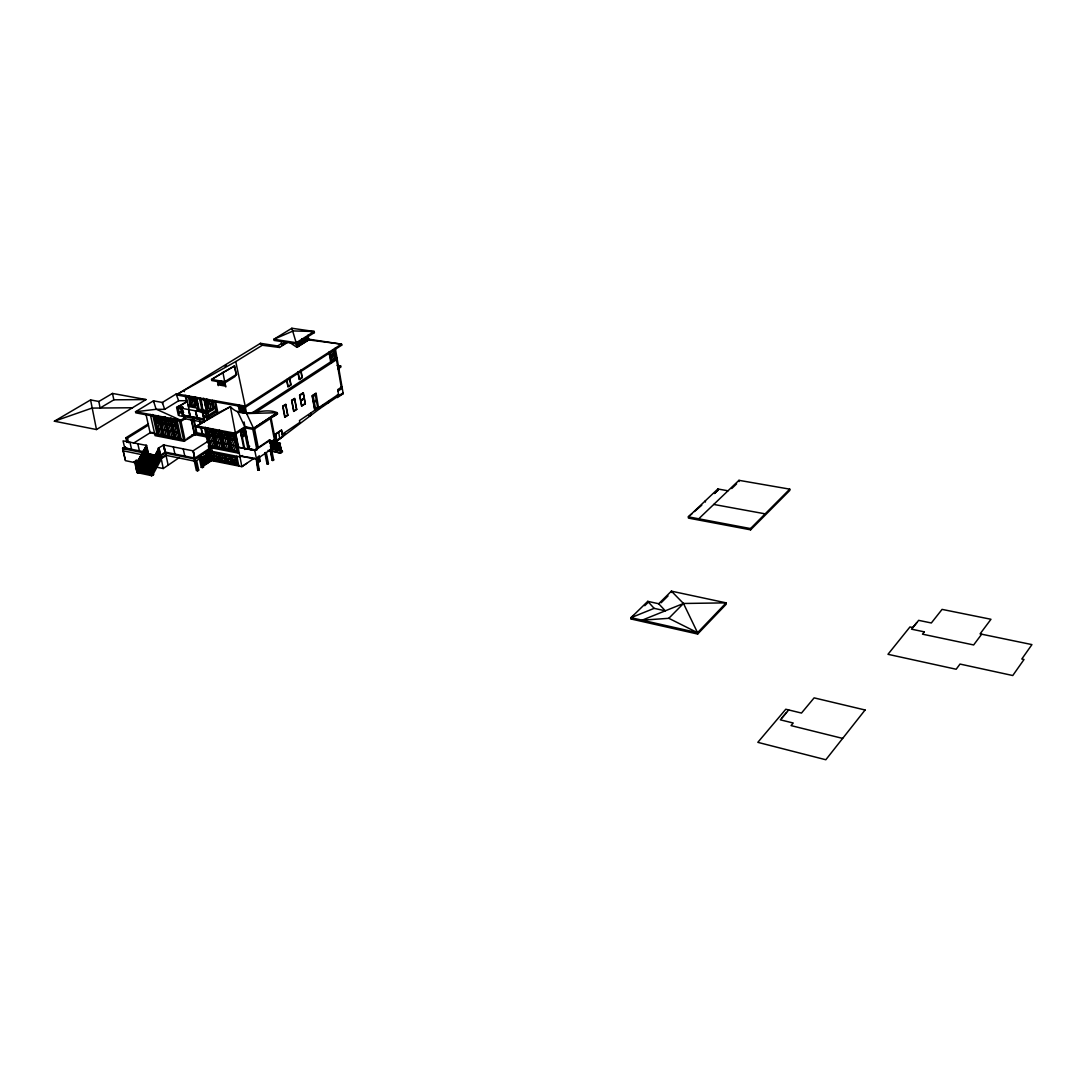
<?xml version="1.0" encoding="UTF-8"?>
<svg xmlns="http://www.w3.org/2000/svg" width="1088" height="1088" viewBox="0 0 1088 1088"><rect width="100%" height="100%" fill="white"/><g stroke="black" fill="none" stroke-linecap="round" stroke-linejoin="round"><path stroke-width="1.5" d="M280.051 443.618C278.909 441.946 281.085 447.209 281.561 451.003L279.507 443.469M281.085 450.065L270.722 447.032L281.126 449.874M280.459 449.698L279.439 443.088L269.402 440.273L280.378 443.673M197.513 401.894L197.023 403.022L198.057 404.423M201.892 409.605L202.926 411.006L201.239 399.473M205.306 405.729L205.809 404.6L204.775 403.186M150.144 463.896L158.766 448.664L150.416 465.31M150.606 463.991L158.766 448.664M150.865 463.529L158.93 449.358M151.395 470.818L160.181 454.947L151.858 470.914M137.374 461.557L146.268 445.903L137.578 462.155M161.174 459.34L152.986 474.49L151.286 475.592L148.58 466.317M223.054 372.395L234.546 365.976L236.286 374.517L234.954 376.584L224.958 382.799L211.806 380.555L211.575 379.454L223.666 372.014M981.675 634.195L973.651 644.953L922.488 634.168L924.365 631.788M916.803 622.635L911.513 629.177L924.31 631.856M912.818 627.545L918.653 620.35L931.342 622.975L942.072 609.389L990.978 619.276L980.07 633.869L1031.941 644.599L1021.795 659.015L1024.026 659.491L1012.765 675.526L960.01 664.061L956.162 669.242L887.971 654.31L909.949 626.96L912.805 627.558M781.85 718.012L788.718 709.947M631.162 619.018L631.026 617.685L697.558 632.699L726.145 602.861L671.391 591.151L658.689 603.745L647.754 601.351L631.013 617.685L631.162 619.018L697.666 634.046L726.24 604.194L726.145 602.861L683.482 603.486L642.097 620.187L668.807 618.31L697.558 632.699L697.666 634.046M668.807 618.31L683.482 603.486L671.391 591.151L671.514 592.457M728.008 490.797L717.849 488.988L688.364 516.841L688.473 518.106L750.611 529.842L789.834 490.389L789.752 489.151L738.956 480.325L698.727 518.799M750.611 529.842L750.516 528.564L789.752 489.151M661.123 602.779L668.046 595.898M644.762 605.717L647.89 602.67L647.754 601.351L654.146 608.355L665.298 610.817L658.689 603.745M731.748 488.539L736.617 483.874M714.571 493.381L717.944 490.226L717.849 488.988M692.022 513.672L688.364 516.841L750.516 528.564M694.457 511.55L701.774 505.199M165.322 452.132L194.725 458.075L193.134 450.813L207.822 441.388M284.226 434.33L284.988 433.758M270.232 446.107L319.926 408.517L343.06 392.931M156.672 467.174L163.241 468.534L179.316 457.545M254.524 457.994L241.849 466.657L211.426 460.591L209.44 451.207L210.678 451.438L210.215 449.222L208.964 448.963M268.029 450.364L280.595 453.152L282.472 451.86L282.241 450.677L274.026 449.099M256.183 458.646L257.761 470.03L259.325 469.812L257.149 458.837M267.009 463.896L267.73 464.046L265.567 452.499L266.302 452.635L264.86 452.975L267.009 463.896L268.437 463.556L266.302 452.635L272.884 448.161L273.142 449.48L274.462 448.582L274.706 449.902L276.026 449.004L276.27 450.31L277.576 449.426L277.834 450.731L279.14 449.847L279.385 451.153L282.241 450.677M272.19 460.346L272.911 460.496L270.055 449.453L272.19 460.346L273.7 459.952L269.715 440.327L280.446 443.346M257.761 470.03L259.325 469.758M267.73 464.046L268.437 463.556M272.911 460.496L273.7 459.952M279.113 449.466L277.658 442.911M279.276 449.494L278.025 443.02L279.766 449.521M279.929 449.548L278.542 443.17L279.643 449.602M211.426 460.605L212.228 460.061L211.426 460.591L209.44 451.207M275.06 448.215L273.85 441.973M274.489 442.027L275.59 448.474L274.326 441.986M272.585 441.646L275.318 439.797L274.353 439.62L276.094 448.501M275.25 442.381L276.624 448.65M257.584 456.919L258.509 461.584L260.25 461.23L259.134 455.614M277.535 449.031L276.311 442.666M258.509 461.584L260.25 461.23M278.066 449.181L276.964 442.734L278.229 449.208M246.65 463.42L241.849 466.657L230.398 406.667L217.138 413.426L196.792 425.966L197.037 427.094L235.266 434.343L246.582 426.918M271.211 447.277L270.762 447.25M272.952 447.753L271.85 441.279L272.952 447.753L270.79 440.98L271.864 447.345M273.618 447.807L272.381 441.429M274.149 447.957L272.748 441.551L273.986 447.93M274.666 448.106L273.428 441.728M337.348 397.596L343.196 393.666L335.281 348.106M279.861 438.464L282.635 436.587L281.438 430.331L278.65 432.194L279.793 438.627L276.869 440.463L275.658 434.207L278.582 432.344M252.334 458.415L252.946 458.007L239.659 455.913L256.537 459.245L265.581 453.111L264.86 452.975M269.158 440.232L254.674 449.942L237.891 447.209L254.796 450.5L269.878 440.368L269.158 440.232L269.77 443.387M338.518 394.346L299.472 420.58L299.88 422.77M270.123 440.926L271.361 447.318M319.926 407.456L324.931 404.097M328.671 401.581L331.146 399.908M270.858 441.891L276.23 438.274M282.39 434.139L299.812 422.402M337.946 391.109L342.244 388.226M239.931 457.232L242.474 455.532M248.363 447.141L249.723 446.23M248.526 449.072L256.183 449.902M284.934 416.935L287.613 415.167L285.627 404.614L282.934 406.368M193.174 450.854L194.766 458.048M243.984 427.652L253.79 429.488L277.481 413.862L277.263 412.706L253.558 428.346L244.8 426.714L249.288 448.569M201.566 457.436L199.226 457.898L201.253 467.323L202.49 467.582L203.578 466.861L201.566 457.436L200.314 457.178M315.914 393.502L312.338 395.869L314.935 410.19M215.179 460.659L214.377 461.19L211.575 447.875M253.79 429.474L253.558 428.346L277.263 412.706C261.841 406.096 243.277 420.811 230.398 406.667L196.792 425.966L235.035 433.201L244.909 426.727L244.079 421.967M202.694 463.76C214.853 457.545 215.302 452.975 202.477 462.74L202.926 463.801L212.024 457.803L211.779 456.77L202.477 462.74M202.912 464.78L212.01 458.769L212.446 459.83C199.621 469.608 200.083 465.038 212.242 458.823L212.446 459.83M300.75 400.398L304.123 398.167M300.805 400.683L304.178 398.453M300.886 400.724L304.137 398.575M203.13 465.8L212.405 459.83L212.201 458.81M201.253 467.323L203.578 466.861M174.189 438.015L169.932 418.458M195.554 461.353L196.656 460.632L198.682 470.084L197.608 470.818L196.37 470.56L194.344 461.094M201.81 459.666C213.969 453.465 214.472 448.909 201.593 458.646L202.055 459.707L211.167 453.723L210.936 452.703L211.167 453.723M291.856 400.506L294.522 398.766L296.48 409.278L293.828 411.033L291.856 400.506L294.467 398.902M285.573 404.75L283.016 406.422L284.988 416.799M299.88 395.338L303.144 393.203M202.042 460.686L211.33 454.73L211.589 455.763L202.259 461.706L202.042 460.686L211.371 454.743L211.317 455.505M245.208 432.97L241.509 435.404L240.516 430.481M241.318 435.962L245.548 433.16M241.468 436.71L245.698 433.922M244.229 428.06L242.366 429.27L243.358 434.18M205.523 453.764L208.134 452.064M337.797 367.853L340.666 365.976L340.857 367.064L337.987 368.941L338.926 369.09M210.678 451.438L195.582 461.353L166.301 455.41L161.31 458.619L157.638 457.858M210.95 452.703L201.593 458.646M241.006 432.942L244.718 430.508M274.38 415.888L277.481 413.862M194.507 458.021L193.215 450.867L163.73 444.992M193.841 458.864L209.535 448.392L208.202 441.17M256.156 411.958L337.212 359.258M150.144 466.154L150.933 465.841L150.144 466.154L152.225 475.306L153.571 474.626L151.11 463.706L152.238 470.179M134.722 462.359L137.088 472.573L151.898 475.714L150.375 466.208M331.582 360.876L334.737 358.836L333.173 349.86M334.805 358.89L331.541 361.012L330.018 351.886M252.334 412.733L336.967 357.789M152.578 469.54L151.599 463.094M152.062 465.936L155.067 466.562L155.394 467.99L152.334 471.621M330.684 355.749L333.839 353.709M149.722 473.824L150.838 473.09M149.886 474.558L150.062 475.334L147.438 465.242M151.164 474.014L137.564 471.145M155.992 463.121L154.89 456.756M279.48 347.453L262.33 345.25L235.742 361.583L177.643 394.06L245.194 406.096L341.482 344.148L341.659 345.195L245.426 407.252L177.888 395.189L177.643 394.06L260.454 343.332L277.671 345.97L279.48 347.453L287.694 342.339M155.366 463.814L154.686 457.314L123.148 450.799M155.312 464.399L154.183 457.926L155.516 463.842M154.822 465.011L153.707 458.66M149.26 463.91L143.262 462.658L142.936 461.23L156.441 464.032L158.127 462.944L157.801 461.502L144.296 458.728L144.622 460.156L158.127 462.944M154.632 465.678L153.367 459.299M153.993 466.385L153.027 459.938M153.952 466.97L152.973 460.523M155.067 466.562L156.767 465.46L156.441 464.032M153.258 468.248L152.334 461.217M152.918 468.901L151.79 462.414L153.122 468.343M184.239 440.341L180.649 439.974M187.068 438.532L191.298 435.812M146.962 464.44L149.206 462.998L151.654 463.502L149.41 464.943L146.962 464.44L149.573 465.691L151.83 464.25L149.41 463.991M165.662 452.73C159.637 428.618 169.198 468.982 163.35 445.074M194.766 434.656L183.94 441.306L155.081 435.635L150.334 414.514M159.066 457.354L157.937 450.255M160.099 456.212L165.798 453.179L195.106 459.109L210.215 449.222L195.106 459.095L197.594 470.818L198.682 470.084L197.458 469.839M158.426 458.048L157.461 451.602M158.726 457.994L157.257 452.159M138.543 471.458L140.23 470.383L137.088 472.573M158.386 458.633L157.121 452.241M146.948 453.737L145.248 448.147L146.785 454.43L160.385 457.205L160.548 456.511M158.236 458.714L156.917 452.798L158.046 459.272L156.577 453.438L157.706 459.911L156.237 454.077L156.726 461.258L155.706 455.382M137.686 472.709C134.667 448.256 134.994 477.659 139.318 471.743M153.014 474.994L150.77 464.345L152.102 470.274M149.274 465.623L151.545 464.426M159.174 458.986L160.861 457.898L147.356 455.138L145.67 456.212L145.996 457.654L159.487 460.414L159.174 458.986L145.67 456.212M168.205 465.324L165.974 455.355L160.086 458.32M149.192 466.439L151.49 475.456M156.672 461.829L155.081 456.09L156.046 462.536L154.877 456.634M157.801 461.502L159.487 460.414M141.467 463.61L140.121 457.708L141.603 463.515M147.9 466.426L141.889 465.174L141.562 463.746L143.262 462.658M140.76 464.766L139.59 459.027M141.114 464.25L139.781 458.347L141.263 464.154M140.923 464.794L139.441 458.986M140.57 465.433L139.25 459.666M141.889 465.174L140.094 466.167L138.747 460.265L140.529 467.69L149.518 469.581M136.218 460.306L134.137 462.468L136.218 460.306L138.638 460.809L139.754 466.806L138.407 460.904M140.529 467.69L138.829 468.778L149.083 470.941M158.467 449.725L159.746 456.076M160.303 455.287L164.954 452.309M146.907 453.546L160.494 456.321M163.921 444.87L158.29 448.174L158.576 449.29M136.53 462.74L138.217 461.584L140.583 471.879M145.017 457.137L143.548 451.452M216.77 411.645L207.033 417.833L203.606 417.194M138.802 461.543L136.558 462.985L125.46 460.659L122.631 448.596L123.515 447.685L147.71 452.526M144.677 457.776L143.194 451.969L144.527 457.871M144.337 458.415L142.854 452.608L144.174 458.388M136.19 463.719L138.285 472.831L135.578 463.597M143.834 459.027L142.514 453.247L143.983 459.054M144.296 458.728L145.996 457.654M137.129 463.447L139.128 471.172L137.129 463.447L137.918 463.134L139.686 470.818L137.918 463.134M143.643 459.694L142.174 453.886L143.494 459.666M143.018 460.387L141.834 454.526L143.303 460.333M142.963 460.972L141.494 455.151M142.623 461.611L141.154 455.79L142.487 461.693M142.936 461.23L144.622 460.156M140.801 456.43L142.147 462.332L140.665 456.525M141.794 462.849L140.461 457.069L141.943 462.89M141.345 455.246L142.827 461.054M147.057 453.329L145.887 447.576M146.377 454.594L144.908 448.786L146.241 454.689M146.785 454.43L154.618 455.79M148.403 453.424L145.792 445.577L147.655 453.587L148.403 453.424L146.594 445.427L123.053 440.858L124.848 448.569L122.631 448.596L125.324 460.088M216.458 410.135L206.72 416.323L203.279 415.684M145.887 455.206L144.568 449.426L146.037 455.233M145.547 455.845L144.228 450.051L145.697 455.872M133.96 461.734L136.381 462.237L138.421 461.026M145.357 456.511L143.888 450.69L145.207 456.47M158.331 448.188L159.066 448.011L163.241 468.534M308.584 339.17L296.711 346.678L308.666 339.184M202.722 413.018L206.203 413.875L215.954 407.701M188.768 409.618L205.958 412.733L215.71 406.572L206.965 411.59L203.85 411.019L202.218 412.053L203.959 420.335M190.019 416.677L188.537 409.537L181.696 408.313L183.233 415.412L190.019 416.677L183.274 415.385M190.346 416.704L197.064 417.996M190.114 417.561L188.822 409.442L190.563 417.316M146.594 445.427L145.792 445.577M145.914 447.032L147.22 452.69M145.738 447.549L147.057 454.254M235.851 460.904L236.49 460.496L235.634 459.816M184.62 415.398L182.974 416.418L181.206 408.204L176.61 407.361L178.364 415.398M298.33 345.222L300.954 343.577L300.478 340.979M296.752 346.854L308.666 339.388M195.609 410.829L197.227 418.88L195.5 410.992M297.582 346.841L308.013 340.286L307.428 337.022M289.898 342.611L296.834 347.29L308.747 339.837L307.918 335.24M122.645 448.61L125.446 446.855L122.631 448.596L158.998 456.022M133.443 443.197L150.96 432.276M182.838 412.91L183.654 412.393M296.494 343.808L314.391 332.615L314.187 331.5L291.842 328.25L273.85 339.293L274.067 340.408L296.494 343.808L291.842 328.25L292.046 329.351M300.533 341.673L298.044 343.237L298.384 345.086M301.036 341.36L303.511 339.81M304.014 339.497L306.49 337.946M181.723 409.156L177.766 408.639M181.995 408.979L183.083 408.299L182.838 407.184L178.255 406.341M182.512 411.414L183.342 410.897M126.929 442.394L125.854 437.784L127.486 438.11L148.417 425.136M179.166 406.504L187.326 401.445L176.61 407.361M281.683 343.414L277.671 345.97L277.875 347.058M281.778 344.366L282.649 344.57M281.819 344.556L285.178 342.462M181.206 408.204L182.838 407.184M234.546 365.976L211.575 379.454L224.74 381.698L236.79 374.204M125.854 437.784L148.43 423.817M179.398 394.618L176.106 394.033L162.343 402.465L153.462 400.833L135.538 411.74L180.73 420.24L185.232 417.411L185.477 418.526L180.975 421.355L135.796 412.842L135.538 411.74L156.142 409.306L164.669 409.36L178.65 400.738L187.041 400.67M271.157 442.354L275.318 439.797M225.053 366.289L226.209 365.568M96.478 429.542L146.023 399.568L112.458 393.434L98.858 401.472L90.59 399.935L54.4 421.206L96.478 429.542L90.59 399.935M146.023 399.568L113.873 399.826L100.082 408.027L98.858 401.472M233.702 462.25L232.982 462.658L237.102 463.488M336.097 396.59L343.196 393.666M287.191 342.353L281.901 345.032L281.289 341.741M654.146 608.355L631.013 617.685L633.216 615.536L633.352 616.869M54.4 421.206L91.963 408.095L132.478 407.755M245.099 405.933L246.622 413.562L277.263 412.706M337.416 365.677L340.666 365.976L337.375 365.446M197.037 427.094L208.719 428.468M307.958 339.81L341.482 344.148L341.673 345.25M311.195 332.153L314.391 332.615M307.673 339.034L341.482 344.148M341.061 386.634L341.999 386.784L337.702 389.667L338.776 395.814M221.027 381.29L223.842 381.779L224.482 384.907L218.851 383.942L218.212 380.814M220.905 381.643L218.606 381.249L219.082 383.615M221.299 381.711L223.611 382.106L224.087 384.472M218.838 382.432L221.15 382.826M221.544 382.894L223.856 383.289M219.028 383.697L221.49 384.118L220.959 381.562M327.434 402.41L328.685 402.628M218.13 384.826L225.638 386.118M308.978 415.63L310.23 415.847M239.795 407.075L242.978 407.646M190.25 400.003L194.235 400.724M207.74 403.145L211.861 403.879M237.089 411.441L246.541 413.154M188.088 404.981L195.731 406.382L193.732 396.93M213.343 409.578L208.678 408.734L206.706 399.242M188.401 406.477L196.67 407.973L197.295 410.965L203.157 412.026M203.442 409.931L206.298 410.448L203.714 398.181M713.742 504.438L765.163 513.849M206.067 411.849L198.37 410.434L195.595 397.324M178.296 411.074L181.669 411.699M178.622 412.57L181.982 413.195M184.307 415.344L203.973 419.002M204.218 419.315L197.35 418.05L195.826 410.91M244.882 427.122L248.717 448.936L253.069 449.793M183.722 418.526L204.394 422.402M155.611 416.296L158.603 416.854M161.31 417.37L164.315 417.928M167.035 418.445L170.054 419.016M172.788 419.533L175.821 420.104L179.969 439.117M160.181 417.506L164.098 418.241M165.906 418.581L169.837 419.329M274.53 440.327L273.578 440.15L275.414 449.616L276.366 449.793L270.409 419.016M275.522 440.912L276.787 441.157M155.026 418.826L158.916 419.56M160.725 419.914L164.628 420.648M166.437 420.988L170.367 421.736M172.176 422.076L176.12 422.824M270.79 440.98L271.728 447.426M271.769 441.143L272.517 441.293M214.254 430.603L218.348 431.378L219.368 436.274M221.816 432.045L225.937 432.82L227.052 437.838L222.782 437.022L221.721 431.936M229.106 433.418L235.266 434.33M271.837 441.497L272.775 441.66M275.917 442.435L277.168 448.922M159.446 421.954L155.557 421.219L154.401 416.337M176.746 425.34L172.652 424.565L171.659 419.669L175.603 420.417L176.65 425.231M155.339 421.532L159.827 422.389M161.038 422.606L165.539 423.477M166.75 423.694L171.278 424.565M172.489 424.796L177.031 425.666M207.563 431.678L211.63 432.453M214.771 433.051L218.851 433.826M222.333 434.493L226.44 435.282M229.622 435.88L233.757 436.669M155.502 422.266L159.99 423.123M161.201 423.354L165.702 424.211M166.913 424.442L171.442 425.299M172.652 425.53L177.194 426.401M167.198 424.755L171.278 425.53L173.944 437.675L169.878 436.886L167.198 424.755L171.21 425.612M172.938 425.857L177.031 426.632L179.683 438.804L175.603 438.002L173.033 425.966L176.977 426.714L179.588 438.695L175.658 437.92M159.773 423.436L155.883 422.688L158.549 434.588L162.425 435.35M161.582 423.776L165.485 424.524M208.012 434.194L212.242 435.01L211.181 429.923L207.046 429.243L208.08 434.112L206.951 429.134M206.584 434.642L196.846 432.766L194.099 419.9M276.488 448.746L275.386 442.286M194.412 433.187L205.972 435.404M270.586 447.726L274.462 448.582M270.694 448.12L277.576 449.426M270.912 448.27L280.69 450.269M203.551 435.676L206.747 436.288M270.858 448.922L271.578 449.058M280.976 451.126L279.358 443.414M193.514 434.411L207.89 437.186M191.801 434.738L192.712 434.914M157.216 428.645L161.106 429.393M162.901 429.746L166.804 430.494M168.613 430.848L172.53 431.596M174.352 431.95L178.282 432.711M271.184 450.636L280.595 453.152M209.454 440.667L213.588 441.47M216.648 442.068L220.796 442.87M224.196 443.523L228.371 444.339M231.472 444.938L235.674 445.754M249.451 449.358L252.198 449.902M151.844 432.439L154.741 432.997M154.496 433.622L150.13 432.779L146.037 414.596M164.166 435.771L168.218 436.56L165.539 424.442L161.486 423.667L164.166 435.771L168.123 436.451M169.932 436.805L173.849 437.566M154.754 434.194L183.614 439.838M158.386 435.608L161.568 436.234M169.524 437.798L172.693 438.423M214.785 446.814L210.501 445.971L208.257 435.322L212.541 436.138L214.785 446.814L210.555 445.89L208.352 435.431M217.75 447.304L221.898 448.106M225.284 448.773L229.459 449.589L227.351 438.981L223.013 438.151L225.23 448.854L229.554 449.698M232.546 450.201L236.749 451.017M238.19 451.67L208.298 445.808L209.182 449.956M208.61 447.304L239.129 453.288M259.162 460.319L260.114 460.51M212.31 451.411L239.85 456.865M214.499 456.117L218.552 456.919M220.429 457.3L224.509 458.116M226.386 458.483L230.479 459.299M232.37 459.68L236.49 460.496M211.548 455.75L211.14 454.702M205.89 457.191L205.442 456.117M215.125 459.082L219.178 459.898L218.443 459.299M225.121 461.081L221.054 460.265L219.803 454.322M227.011 461.462L231.091 462.291M146.037 446.474L137.455 462.373M214.186 460.306L238.666 465.242M206.094 459.19L202.259 461.706M165.974 455.355L160.385 458.374M124.698 447.93L131.58 449.33L129.948 442.245M159.773 455.07L160.494 455.219M160.426 455.736L160.045 455.981M123.216 448.229L124.848 448.569M160.48 455.967L158.875 447.97M157.638 456.402L160.657 457.028M147.438 455.518L154.945 457.042M157.937 457.654L160.956 458.279M138.217 461.584L139.414 467.446M152.266 464.535L156.767 465.46M134.422 462.291L136.83 462.794M141.562 463.746L149.559 465.446M152.388 467.364L155.394 467.99M140.202 466.262L149.192 468.139M139.359 468.03L147.682 452.159L139.291 468.262M147.478 455.654L155.543 457.354M139.658 470.315L149.41 472.369M152.878 474.49L153.571 474.626M137.904 472.573L139.169 472.777L136.381 462.237M786.542 712.504L780.327 719.821L793.22 723.017L791.058 725.601L842.656 738.412M156.781 409.428L180.73 420.24L185.15 440.518L183.94 441.306L179.384 420.376M262.33 345.25L260.454 343.332L260.658 344.406M683.482 603.486L697.558 632.699M237.837 411.971L244.99 427.149M246.622 413.562L253.558 428.346M137.686 461.897L137.822 461.693M176.106 394.033L178.65 400.738M164.669 409.36L162.343 402.465L162.588 403.553M156.142 409.306L153.462 400.833L153.694 401.934M127.486 438.11L128.561 442.721M137.809 443.822L139.441 450.922M139.101 459.626L140.434 465.528M137.89 462.631L139.332 468.887M146.023 445.441L147.75 453.234M150.702 465.8L152.782 474.939M147.356 455.138L147.682 456.579M149.206 462.998L149.382 463.746M149.41 464.943L151.898 475.714M143.398 451.425L144.867 457.232M141.848 454.634L143.167 460.414M155.217 455.994L156.536 461.924M154.537 457.286L155.856 463.202M153.843 458.565L155.176 464.494M153.503 459.204L154.836 465.134M153.163 459.843L154.496 465.773M152.823 460.496L154.142 466.412M152.483 461.135L153.802 467.065M151.45 463.066L152.782 468.982M234.382 366.071L236.286 374.517M152.633 414.501L157.134 434.656M160.806 456.389L161.31 458.619M160.208 456.457L160.385 457.205M158.29 450.228L159.596 456.158M157.61 451.52L158.916 457.436M155.557 455.355L156.876 461.285M160.086 417.398L161.201 422.375L165.254 423.15L164.152 418.173M159.8 417.085L164.002 436.002M158.318 415.562L162.806 435.771M158.44 417.098L159.542 422.062L155.502 421.301L154.496 416.432M165.811 453.193L166.301 455.41M163.54 444.788L165.281 452.649M156.441 416.799L157.502 421.586M157.828 423.055L160.494 434.969M154.115 416.01L158.331 434.887M112.458 393.434L113.873 399.826M173.346 446.91L174.923 454.077M165.811 418.486L166.913 423.463L170.993 424.238L169.891 419.247M165.24 416.867L169.714 437.118M164.03 416.636L168.504 436.886M163.526 424.143L166.178 436.07M162.139 417.874L163.2 422.674M175.535 418.798L175.821 420.104M173.631 420.05L174.678 424.864M175.005 426.333L177.616 438.314M170.979 417.955L175.44 438.233M167.865 418.962L168.926 423.762M169.252 425.245L171.89 437.186M177.534 407.524L179.316 415.738L204.272 420.39L202.844 412.08L203.959 417.86M177.099 420.594L181.193 439.362M183.219 448.868L184.783 456.062M183.518 416.078L181.832 408.231L183.246 416.242M184.008 418.173L184.253 419.302M181.138 409.265L182.675 416.364M189.135 396.114L191.148 405.538M193.229 418.771L196.398 433.568M188.21 395.95L190.223 405.375M200.464 458.143L202.49 467.582M191.597 419.982L194.888 435.39M186.048 395.488L189.081 409.632M191.27 419.846L194.426 434.574M184.09 390.456L184.348 391.666M185.137 395.325L186.415 401.282M235.742 361.583L245.194 406.096M195.799 397.256L198.533 410.203L207.318 411.808L204.898 400.262M199.825 420.974L200.505 424.198M201.198 427.421L202.558 433.867M199.444 420.893L200.124 424.116M200.804 427.353L202.178 433.799M193.501 396.916L195.446 406.055L191.311 405.307L189.366 396.182L191.366 405.226M191.692 397.746L193.351 405.593M205.958 412.733L207.4 419.614M209.086 429.624L210.106 434.506M210.419 435.826L212.622 446.298M203.85 411.019L204.095 412.148M200.219 398.194L202.926 411.006M210.324 446.202L207.958 434.996L212.718 435.907L215.07 447.141M199.689 399.201L201.892 409.646L199.05 409.129L196.724 398.14M205.482 427.489L209.386 446.026M205.319 427.462L209.236 445.985M210.718 452.662L210.936 453.682M211.575 456.729L211.793 457.749M212.01 458.769L212.214 459.789M204.721 428.835L207.645 442.721M221.843 454.73L223.081 460.673M216.294 430.998L217.314 435.894M217.627 437.213L219.817 447.712M209.29 400.887L210.936 408.775M214.159 430.494L215.22 435.581L219.463 436.383L218.402 431.297M217.505 447.617L215.166 436.37L219.939 437.294L222.278 448.555M206.992 399.214L208.855 408.49L213.044 409.251L211.317 401.254M212.677 428.849L216.566 447.426M212.051 428.726L215.941 447.304M205.197 400.615L209.032 418.581M215.9 453.546L217.151 459.49M223.883 432.426L224.89 437.335M227.814 455.913L229.051 461.87M215.41 400.738L217.954 413.005M225.053 449.086L222.714 437.825L227.528 438.75L229.854 450.038M214.472 400.547L217.138 413.426M220.565 431.827L224.101 448.909M215.098 406.463L215.329 407.592M215.832 410.026L216.145 411.536M219.3 430.1L223.162 448.718M212.609 400.289L214.254 408.218M211.698 401.662L213.017 407.986M219.79 381.453L220.279 383.819M229.01 433.31L230.058 438.423L234.355 439.239L233.308 434.126L234.26 439.13M232.315 450.514L229.99 439.226L234.831 440.15L237.143 451.466M233.811 457.096L235.035 463.08M217.314 380.854L218.294 385.628M227.841 433.201L231.363 450.323M227.215 433.078L230.724 450.201M225.937 432.82L226.943 437.73M225.202 438.668L227.365 449.181M235.47 431.922L238.49 446.801M224.563 380.8L225.801 386.92M234.369 432.929L238.49 453.166M234.206 432.902L238.027 451.629M222.469 381.902L222.958 384.268M236.83 456.266L238.843 466.058M231.173 433.813L232.179 438.736M232.492 440.069L234.654 450.609M238.082 404.668L239.51 411.781L245.249 412.814L243.821 405.688M244.814 449.507L242.325 437.213L245.222 435.309L247.874 448.446M240.162 430.277L243.834 448.446M244.147 405.756L245.589 412.978M243.168 407.048L244.052 411.495L240.244 410.815L239.047 404.886M242.923 406.953L243.766 411.169L240.421 410.57L239.333 404.79M241.386 407.361L242.066 410.774M254.32 427.679L258.373 448.12M253.83 429.774L257.57 448.664M258.536 457.11L259.461 461.774M252.552 428.033L256.931 450.051M254.796 450.5L258.726 470.22M256.809 461.774L258.373 469.622M223.04 373.062L224.74 381.698M272.218 441.402L273.482 447.902M279.072 443.319L280.323 449.779M276.447 442.585L277.698 449.058M270.871 416.854L277.141 449.276M273.278 441.701L274.543 448.188M286.77 379.467L288.089 386.485L290.768 384.758L289.449 378.121M286.824 380.909L287.953 386.893L291.013 384.907L289.612 377.441M298.085 372.205L299.377 379.182L302.015 377.468L300.737 370.505M297.867 372.137L299.227 379.59L302.246 377.631L300.886 370.192M299.295 342.448L299.622 344.311M310.814 412.964L311.209 415.113M297.65 342.638L298.194 345.617M296.738 342.217L297.582 346.827M295.977 342.693L296.834 347.29M318.498 407.796L316.05 393.108L312.106 395.719L314.758 410.312M305.252 338.722L305.592 340.571M303.838 338.885L304.3 341.482L306.898 339.85L306.435 337.253M303.634 338.912L304.164 341.877M303.457 339.116L303.933 341.714L301.322 343.346L300.846 340.748M301.934 338.722L302.614 342.434M300.655 340.775L301.186 343.74M319.654 407.007L319.926 408.517M306.598 337.049L307.142 340.014M328.984 352.158L330.684 361.869M336.491 359.72L341.278 387.26M334.356 350.499L335.757 358.578M333.39 349.615L335.036 359.04M331.595 350.866L333.159 359.856M329.759 351.954L331.405 361.393M329.46 351.846L331.418 363.025M337.076 395.311L337.348 396.794M705.323 500.766L705.432 502.017M738.956 480.325L739.038 481.549M865.082 709.988L825.819 759.75L757.819 742.342L785.794 709.24L801.489 713.062L814.123 697.87L865.082 709.988M717.944 490.226L714.53 493.435L717.944 490.226M282.839 436.506L276.733 440.871L275.414 434.058L281.588 429.923L282.839 436.492M317.574 407.198L315.479 408.598L314.35 402.383L316.445 400.996L317.574 407.198M316.295 400.18L314.201 401.567L313.276 396.481L315.384 395.094L316.295 400.18M305.116 403.539L301.743 405.783L299.812 395.284L303.185 393.067L305.116 403.539M287.858 415.317L284.798 417.343L282.69 406.218L285.763 404.206L287.858 415.317M296.711 409.428L293.692 411.441L291.611 400.357L294.658 398.358L296.711 409.428M305.347 403.689L301.607 406.178L299.567 395.134L303.321 392.659L305.347 403.689M245.29 433.01L241.454 435.54L240.421 430.44L244.27 427.91L245.29 433.01M195.527 434.139L194.738 434.656L195.527 434.139M314.187 331.5L296.29 342.693L273.85 339.293L293.23 330.942L314.187 331.5M286.579 342.135L281.901 345.032L286.579 342.135M223.666 382.024L221.204 381.602L221.721 384.159L224.196 384.581L223.666 382.024M211.358 429.692L206.652 428.808L207.849 434.438L212.541 435.336L211.358 429.692M218.579 431.066L213.86 430.168L215.043 435.812L219.762 436.723L218.579 431.066M226.182 432.507L221.422 431.596L222.591 437.267L227.338 438.165L226.182 432.507M233.485 433.894L228.711 432.983L229.881 438.654L234.654 439.566L233.485 433.894M159.827 423.354L155.788 422.579L158.494 434.67L162.52 435.445L159.827 423.354M219.762 437.526L215.451 436.71L217.682 447.372L221.993 448.215L219.762 437.526M234.654 440.395L230.289 439.552L232.492 450.282L236.844 451.139L234.654 440.395M218.171 453.642L213.479 452.717L214.894 459.394L219.558 460.333L218.171 453.642M224.128 454.825L219.422 453.886L220.81 460.578L225.515 461.516L224.128 454.825M230.098 456.008L225.379 455.07L226.766 461.774L231.486 462.726L230.098 456.008M236.11 457.205L231.363 456.253L232.75 462.971L237.497 463.923L236.11 457.205M217.994 453.873L213.778 453.043L215.057 459.163L219.273 460.006L217.994 453.873M223.951 455.056L219.708 454.213L220.986 460.346L225.216 461.19L223.951 455.056M229.922 456.239L225.678 455.396L226.943 461.543L231.2 462.4L229.922 456.239M235.933 457.436L231.662 456.579L232.927 462.74L237.198 463.597L235.933 457.436M212.024 457.803L211.766 456.77L211.983 457.79"/></g></svg>
